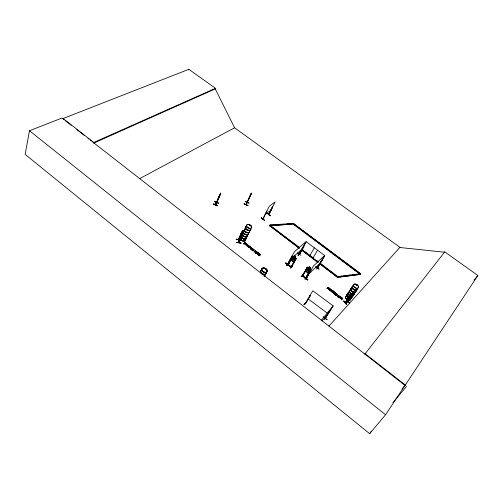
<?xml version="1.0" encoding="UTF-8"?>
<svg xmlns="http://www.w3.org/2000/svg" width="503" height="503" viewBox="0 0 503 503"><rect width="100%" height="100%" fill="white"/><g stroke="black" fill="none" stroke-linecap="round" stroke-linejoin="round"><path stroke-width="0.75" d="M236.812 242.641C236.309 241.415 247.067 244.848 236.85 242.352M328.013 288.433C329.83 289.596 327.843 289.583 328.101 288.269M255.304 251.978C257.373 250.331 254.688 252.204 256.203 252.399L257.134 252.009L256.121 252.569L255.298 251.915M325.309 318.28L324.762 318.632L333.149 305.818L312.822 290.797L305.145 303.617C304.912 302.831 306.308 304.013 305.352 303.164M305.585 303.51L305.466 303.843L305.679 303.41M248.935 246.332L248.608 245.407A0.692 0.446 25.9 0 0 248.18 245.269L247.564 245.596M254.04 249.859L252.783 250.859C250.802 250.243 252.38 247.916 253.707 249.369C254.996 249.714 250.198 248.432 252.5 250.419M250.871 248.859C249.18 246.803 253.116 249.356 251.355 247.759C252.632 249.274 248.168 248.363 250.915 247.212L250.959 247.633M245.036 243.886C247.357 244.986 245.301 242.578 246.219 243.792C245.734 244.955 244.829 244.213 245.137 243.722M317.663 267.904L317.299 267.621L316.947 268.074L321.744 260.158L322.046 260.397L321.731 260.158M317.242 267.709L317.079 268.212L321.87 260.246M317.494 268.187L317.079 267.917L317.424 268.256M290.388 268.395L292.601 266.225M304.981 279.624L306.975 277.436M258.24 253.418C257.549 251.45 256.297 254.631 258.001 253.229M310.112 270.287L305.478 278.26L310.037 270.356L310.433 270.532L310.037 270.356M305.591 277.92L302.806 275.902L307.886 279.775C303.743 278.423 302.24 274.619 307.874 279.787M334.495 292.168C333.747 294.601 336.325 292.205 334.495 292.168L335.124 293.035M302.46 275.543C303.19 275.587 302.8 276.461 302.372 275.738M316.506 269.218L318.562 267.08M340.047 297.455C340.738 299.002 341.587 296.493 340.11 297.04C341.939 297.355 339.946 298.964 339.795 297.336M324.328 319.763L326.183 317.179M299.599 254.606L299.65 254.361M299.637 254.468L299.43 254.065L299.147 254.386L306.252 241.729L324.806 255.669L317.387 268.25L317.626 267.879M249.658 246.439C250.984 246.508 250.161 248.3 249.18 247.614A0.786 0.509 26.1 0 1 248.79 247.225L248.872 247.055A0.786 0.509 26.1 0 0 249.262 247.445C252.097 245.049 246.445 248.583 250.312 247.111C249.664 246.766 249.444 246.036 250.362 246.451C251.513 247.457 249.834 245.238 249.369 246.42M250.802 194.403L247.143 202.458M246.124 204.337L246.124 204.287M291.463 267.351L285.61 263.151L289.08 265.791L289.275 265.534M295.512 259.164L291.048 267.2L295.437 259.234L295.827 259.403L295.437 259.234M291.193 266.867L291.621 267.043L291.388 267.42L296.16 258.775L295.204 257.542L295.751 256.555L294.576 255.7L294.029 256.693L292.689 256.165L287.93 264.823M243.106 233.926L238.919 242.792L239.026 242.169M238.931 242.729L238.466 239.346M239.07 242.459L238.68 242.484L243.006 233.405L243.565 231.525L243.364 230.493L243.565 231.525M238.189 239.654L238.774 242.773L242.641 234.555M238.309 239.39L238.409 239.988L242.748 230.852L241.295 237.353L241.786 236.661M341.223 297.933C341.656 297.097 339.965 296.16 339.732 297.392M306.12 278.247L306.17 278.624M298.757 254.304L306.145 241.522L294.595 251.55L287.628 264.119M215.517 204.853L219.101 196.415L215.504 204.878L216.648 202.527M309.232 272.538L308.308 273.23L305.591 271.155L305.749 269.885M357.149 285.478C355.621 285.61 357.369 284.289 357.011 285.591M357.004 285.239L356.451 285.107M357.18 285.415L357.029 285.088M355.005 287.527L354.665 287.219L355.049 287.219M338.418 296.946L338.953 297.216L340.103 296.443L338.638 297.556L338.179 297.223L339.041 296.022L338.5 295.45L338.764 295.934M243.182 233.247L243.119 233.945L242.465 230.839M335.444 294.23L336.545 295.663L337.607 294.538L336.186 293.752L335.375 294.299M63.831 119.488L61.988 118.048L29.476 130.73L25.15 154.39L369.655 433.687L385.556 414.755L405.009 385.386L92.747 142.022M330.27 290.017L329.654 289.659L330.006 288.735L329.383 289.432L329.71 289.998L331.106 289.577L330.201 290.564L330.873 289.395M215.605 204.539L215.661 204.935L220.742 193.114L216.711 202.784M216.642 202.401L216.837 202.489M93.803 142.462L93.627 143.141L215.253 88.899L215.473 88.308L188.839 69.313L63.089 118.526L93.803 142.462L215.473 88.308M240.994 242.949L236.775 242.49M265.741 269.52L265.76 269.602M265.848 269.639C266.395 268.816 264.679 269.136 265.823 269.445M265.213 269.092L265.433 269.589L265.961 269.482M263.352 271.532L262.918 271.255M334.262 291.985C332.565 293.287 335.092 294.236 334.08 292.601L334.897 292.903M240.824 234.932L241.226 233.574L240.843 234.92L241.295 237.353L240.843 234.932L241.264 233.574M263.088 219.075L263.107 218.66M348.548 297.719L350.497 294.356L353.458 293.098L350.943 296.908L348.554 297.732L350.949 296.921M348.585 297.77L348.824 296.908M247.476 245.627L247.357 246.011A0.692 0.446 25.9 0 0 247.539 246.344L247.797 246.545A0.698 0.453 25.9 0 0 248.231 246.69L249.054 246.061M188.644 69.904L188.839 69.313M335.218 292.953C334.476 293.834 333.187 292.293 334.388 293.733M249.828 225.463L250.494 225.885M257.92 253.393L257.567 252.644L258.536 253.091L258.787 252.789L257.857 252.185L256.706 253.336A0.786 0.516 26.8 0 0 257.102 253.726L258.291 253.342M247.897 227.387L248.004 227.45M335.476 294.136L335.426 294.89L336.444 295.821L337.607 294.538M218.836 197.572L218.679 198L219.566 196.076M217.931 199.559C220.572 194.12 216.799 202.162 218.302 198.773M341.323 297.776C340.55 299.235 338.947 296.242 340.764 298.072M321.26 320.248L333.212 305.906L324.969 318.713C325.303 318.732 324.328 317.475 325.34 318.091M213.568 204.168C217.636 204.664 220.006 207.714 213.58 204.136M218.987 197.321L219.377 196.466L218.818 197.736M339.839 297.235C339.211 298.04 340.977 298.876 341.279 297.889M214.794 201.672L218.717 203.262L214.863 201.527M247.91 205.652C236.379 200.012 255.713 209.154 244.137 203.935M249.004 203.061L245.257 201.351M250.123 196.032L251.393 193.165L246.143 204.702L247.174 202.357M248.941 198.723L248.545 199.452L250.104 196.057M249.639 197.138L249.84 196.654M250.934 194.321L251.431 193.183M247.118 202.413L246.011 204.646L251.142 193.68M249.218 198.031L249.482 197.516M213.63 204.029L217.503 205.784M213.687 203.897L217.579 205.62M219.616 195.83L219.93 194.913M250.337 195.661L250.651 194.938M219.446 196.069L220.786 193.133M248.746 246.036L248.149 246.307L247.702 245.898M249.865 196.434L249.299 197.679L249.903 196.453M246.193 204.13L245.992 204.627L246.25 204.444M247.627 245.992L248.168 245.64L248.708 246.061M332.187 291.193L331.854 290.124A0.704 0.453 32.6 0 0 331.433 289.986L330.848 290.338M240.296 239.749L236.159 239.164L240.396 239.761M330.861 290.281L330.704 290.791A0.698 0.453 32.6 0 0 330.924 291.143L331.194 291.35A0.71 0.453 32.6 0 0 331.615 291.489C333.156 291.375 331.345 289.212 330.961 290.759C331.062 291.872 332.779 290.759 331.754 290.281A0.704 0.453 32.6 0 0 331.332 290.143L330.955 290.244M238.152 239.686L242.176 231.499L238.409 239.988M242.547 230.852L238.215 239.906M248.589 199.471L248.954 198.691M242.106 235.303L241.622 235.593L241.717 233.304L243.364 230.493M242.874 231.587L243.351 230.563M242.729 234.291L238.755 242.729M243.571 243.836L244.992 242.641L245.137 242.987L243.571 243.836L244.992 242.641M243.798 244.012L245.219 242.817M245.181 243.792C245.892 244.144 246.91 243.892 245.263 243.628M245.539 243.068L245.684 243.408L245.539 243.068C243.949 243.182 245.024 245.238 245.728 244.401M246.828 244.062C244.98 244.577 247.136 246.319 247.665 244.703L247.809 245.049L246.854 245.791C244.829 245.565 247.759 243.119 246.432 244.829M246.627 245.615L246.401 244.76M246.854 245.791L247.891 244.879M216.63 202.527L215.605 204.639M215.68 204.897L216.793 202.602M246.866 245.426L247.665 244.703M262.943 218.937L263.082 218.66M248.922 247.118L249.526 246.545M262.855 219.031L266.848 210.99M263 219.119L269.268 206.23L275.11 201.948L268.677 214.649M249.576 246.608L250.708 246.822M250.563 247.948C251.494 246.753 251.814 249.161 250.563 247.948L250.909 247.57M250.915 247.212L251.06 247.558M252.148 248.394L251.116 249.589L250.859 249.387L251.425 249.318M251.116 249.589L252.456 248.4M268.589 214.743L272.588 206.752L268.734 214.831M268.659 214.662L272.588 206.752M252.764 250.393C255.046 248.394 252.613 251.487 252.135 249.677M252.783 250.859L254.122 249.689M270.444 215.743L267.225 213.335L270.425 215.862M254.48 251.676C253.355 250.903 255.172 251.462 254.21 251.896L255.078 251.701M254.92 251.582C256.077 250.607 255.122 250.198 254.694 251.406L254.273 251.079L254.612 251.569C254.958 250.299 255.983 250.714 254.839 251.745M254.21 251.896L254.562 251.506M254.436 252.072L254.788 251.689M257.134 252.009L255.738 253.235C256.128 252.6 254.952 252.154 256.297 251.368M255.511 253.059L256.071 252.506M255.738 253.235L255.593 252.89M299.505 247.916L270.224 225.784L270.01 224.96L293.073 223.464L360.362 274.393L337.903 277.272L320.065 263.459M299.103 248.275L269.922 225.872L293.815 223.709L360.311 273.406L359.808 274.009L360.205 274.632M256.442 253.191L256.794 253.166A0.786 0.516 26.8 0 0 257.184 253.562L258.127 253.531M269.797 226.117L270.35 225.539L270.01 224.96M256.838 253.229L257.901 252.38L258.699 252.959M259.07 253.506L257.743 254.707C257.215 254.518 259.341 253.336 258.762 253.499M257.649 254.373L258.052 254.436M258.404 254.807C259.491 254.87 258.787 253.449 259.517 253.852L259.51 254.864L260.604 254.694L260.284 254.669M258.938 255.386C258.052 254.298 260.416 255.115 259.517 253.852M259.221 254.713L259.202 253.606M259.73 255.021L259.177 255.574L260.365 254.505M259.303 254.549C257.134 254.348 260.296 257.052 258.454 254.732M333.602 292.287C332.961 289.464 333.759 293.06 332.169 292.067L332.269 291.91A0.799 0.509 32.7 0 0 332.728 292.287L333.671 292.086L332.867 291.312L333.495 291.671L332.955 292.35L332.313 291.885L332.948 291.281L333.917 291.727L334.162 291.426L333.087 290.816L331.942 291.897M317.299 268.061L324.699 255.455L313.532 265.917L306.151 278.612M293.073 223.464L293.287 224.275L359.808 274.009L360.311 273.406M270.224 225.784L293.419 224.03M293.287 224.275L293.815 223.709M291.545 267.131L285.729 263.038M291.979 256.184L287.584 264.125M289.043 263.698L286.93 265.565M288.074 264.754L288.181 264.421M292.74 256.184L291.086 260.082L293.802 262.107L294.67 261.428M288.232 264.465L288.276 265.075L288.144 264.421M292.702 257.039L292.312 256.87L292.702 257.039L288.244 265.043M294.048 256.75L294.62 255.744M297.386 252.808L300.863 255.317M295.695 256.561L295.123 257.567L295.538 258.316L294.519 260.152L293.513 260.497L292.444 259.686L292.3 258.46L293.318 256.624L294.073 256.731M300.04 253.273L298.222 255.128M297.977 255.147L300.065 253.267L298.229 255.134M299.09 254.222L299.26 253.902L298.927 253.99M299.474 254.644L303.938 246.74L303.554 246.571L303.938 246.74M309.823 255.706L314.337 247.803M301.266 276.795L303.403 274.757L301.354 276.625M307.27 268.143L306.874 267.967L307.27 268.143L302.655 276.078L302.297 275.826L307.289 267.244L302.353 275.883L307.798 279.907M312.973 258.089L317.531 250.198M287.76 264.257L287.76 263.893M309.735 268.696L310.382 267.69L309.194 266.823L308.647 267.866L307.899 267.728L306.843 269.551L306.975 270.771L308.056 271.601L309.087 271.262L310.15 269.445L309.754 268.671M309.791 268.69L310.382 267.69M305.749 277.876L305.793 278.486L310.779 269.91L309.817 268.671M310.571 270.677L310.892 270.583L306.164 278.341M310.766 270.495L306.296 278.341M306.302 278.473L306.346 278.058M319.072 269.086L316.186 266.923M304.07 304.667L306.264 302.158L303.881 304.504M305.44 303.812L310.294 295.846L309.879 295.676L310.294 295.846M326.856 288.577L328.082 287.27L328.22 287.609L328.082 287.27M328.654 287.71L328.792 288.043L328.654 287.71L327.943 288.508M328.993 289.124L328.283 288.603L329.283 288.621L328.692 288.087L329.509 288.747L329.1 289.049L328.258 288.59L328.905 289.3M319.675 263.83L337.129 277.027L319.814 263.591M337.507 276.644L359.959 273.777M330.006 288.735L330.138 289.074M337.903 277.272L360.362 274.393M330.201 290.564L331.106 289.577M348.447 301.454L347.869 301.681L348.34 301.284M333.873 292.872C335.79 293.708 333.766 291.52 334.841 292.991M334.734 294.029L335.866 293.211L334.715 294.507L334.445 294.299L334.973 294.211M334.583 294.154L335.073 294.048L334.445 294.299M335.633 293.029L335.866 293.211M345.737 302.404L345.31 302.366L345.53 302.693L351.037 294.186L353.389 292.381L351.842 295.299L349.881 296.544L349.868 295.959M336.419 295.343C339.167 293.62 334.332 296.311 336.18 294.142A0.78 0.503 33 0 1 336.639 294.28L337.136 294.639M323.284 316.877L327.063 319.694M338.368 296.368L337.714 296.305L338.368 296.368C339.506 293.582 338.513 298.034 338.255 296.481M326.566 315.306L324.781 318.091M328.503 312.262L329.308 311.011M324.775 318.657L329.987 310.621M338.179 297.223L338.852 297.235M338.286 297.066L338.84 297.436L339.079 297.11M338.494 296.663L339.079 297.147L339.865 296.261M339.211 297.449L339.418 297.172M338.752 297.399L340.103 296.443M339.814 297.292L341.021 297.726M340.342 296.72L341.235 297.814M323.215 316.984L327.063 319.669M342.763 298.474L341.612 299.769L342.392 298.417L341.543 297.776L342.763 298.474L341.543 297.776M341.361 299.574L341.612 299.769M343.826 301.039L346.523 304.334M345.127 302.643L351.107 293.934M350.283 295.091L345.31 302.768M350.465 294.877L345.272 302.756L348.271 301.687L353.313 294.041L352.936 294.022L348.038 301.787L348.221 301.511L345.712 302.391M347.963 301.794L353.59 293.368M347.083 299.889L349.604 303.271L346.957 299.914M405.311 385.021L477.85 275.481L444.759 251.877L364.857 354.093L365.134 353.722L405.311 385.021L402.004 389.001M369.655 433.687L371.365 431.128M285.616 263.144L291.3 267.37M285.817 262.887L291.237 266.766M247.545 245.527L247.438 245.848A0.692 0.446 25.9 0 0 247.621 246.181C249.802 247.092 247.589 244.175 247.878 246.376A0.698 0.453 25.9 0 0 248.312 246.52L248.947 246.263M307.679 280.045L304.17 277.342M258.14 253.606L258.259 252.952L257.567 252.544M444.759 251.877L444.501 252.223L399.759 247.495M333.715 292.557L333.785 293.079L334.621 293.431M216.711 202.816L216.818 202.502M330.949 290.174L330.804 290.633M251.525 248.017L250.645 247.778M263.276 271.375L263.321 271.519M333.696 292.13L332.628 292.45A0.799 0.509 32.7 0 1 332.213 292.042L332.169 292.067M474.008 280.24L477.85 275.481M329.484 289.275L329.302 289.841L329.968 290.388M325.29 318.229L324.919 317.777M392.944 402.645L406.525 386.392M322.039 320.989L328.138 313.797M338.833 295.865L338.268 296.525L337.815 296.148M328.899 326.151L399.967 247.344L234.574 127.781L215.253 88.899M250.022 225.79L250.211 225.451M338.167 297.066L338.978 297.273M343.926 300.888L346.605 304.221M346.353 304.422L343.662 301.096M332.98 291.199C334.401 291.432 333.885 291.111 332.653 291.162M250.085 247.118L249.519 247.357L249.004 246.954M330.238 288.917L329.547 289.766L330.301 290.407M327.095 288.76L328.321 287.452M328.893 287.886L328.283 288.603M337.129 277.027L337.658 276.405L320.204 263.22M348.61 297.518L352.917 293.28L353.546 293.394M250.268 247.721L250.274 248.212L251.11 248.564M244.886 243.571L245.646 244.571M308.886 273.871L320.059 263.314M310.753 269.929L310.571 269.294L307.874 267.231L308.647 267.785M305.591 271.155L308.32 273.154M298.103 255.241L300.31 253.248M286.685 265.578L288.879 263.603M289.124 263.585L286.848 265.672M286.848 265.735L288.854 263.61M246.948 245.257L246.344 244.911L247.055 244.238M287.923 263.899L287.747 264.094M292.105 256.272L291.784 256.36M295.965 258.165L293.306 256.102M290.187 259.586L291.916 258.064M293.645 256.549L301.725 249.457M259.278 255.876L260.604 254.694M257.907 254.09L258.844 253.33M256.065 251.192L255.222 252.066L255.983 252.676M251.28 248.972L252.229 248.224M264.465 220.352L261.22 217.906M248.526 247.08L249.45 246.25M335.495 294.123L337.073 294.368M265.326 214.297L271.161 209.958M354.867 287.131L354.703 287.238M356.451 284.994L356.79 285.075M348.453 301.423L345.177 302.605M257.272 252.519L258.536 252.783M252.236 249.45L252.713 249.299A0.767 0.503 26.4 0 1 253.179 249.444L253.657 249.784M262.924 271.356L263.239 271.337M257.888 253.355L256.92 253.066M139.664 178.634L234.794 127.661M332.099 291.224L331.716 291.325A0.71 0.453 32.6 0 1 331.288 291.187L331.024 290.986M249.488 246.338L250.796 246.86M247.69 245.514L248.098 245.433A0.692 0.446 25.9 0 1 248.526 245.577L248.972 246.118M349.604 303.271L347.013 299.807M353.313 294.041L352.936 294.022M353.42 292.413L352.37 292.721M265.295 269.004L265.49 268.986M250.066 225.432L249.972 225.746M247.778 227.243L247.759 227.614M339.814 276.367L342.122 276.097M343.662 275.914L345.963 275.644M348.271 275.374L350.578 275.097M352.119 274.921L355.193 274.556M356.734 274.374L359.035 274.104M269.891 225.206L276.034 224.81M279.108 224.608L283.723 224.307M286.798 224.105L291.407 223.804M305.371 303.202L305.535 303.73M356.589 284.931L356.923 285M302.536 275.455L302.894 275.726M250.173 225.394L249.922 225.652L250.538 225.658M250.261 225.765L249.96 225.596M299.492 254.669L299.21 254.449M240.327 239.868L236.19 239.271M238.347 239.761L238.837 241.616M257.354 252.814L257.964 253.267M249.444 246.709L250.048 247.162M250.827 247.74L251.443 248.105M303.479 274.581L301.096 276.637M214.819 201.609L218.679 203.344M245.2 201.464L248.966 203.143M244.181 203.841L247.922 205.62M291.451 267.099L291.319 266.81M253.625 249.538C253.066 248.614 251.437 249.507 252.355 250.299M305.126 303.567L305.466 303.812M308.006 298.795L327.453 313.243M293.689 223.954L359.532 273.167M315.519 266.653L319.009 269.199M270.35 225.539L299.637 247.677M301.511 249.092L303.378 250.5M304.623 251.443L313.35 258.039M317.091 260.862L318.336 261.805M301.825 249.664L318.368 262.17M269.922 225.872L299.235 248.029M301.731 249.916L317.946 262.176M301.593 250.154L317.802 262.415M294.595 255.763L295.67 256.58M309.213 266.886L310.301 267.715M292.199 257.077L295.651 259.699M306.748 268.168L310.244 270.821M337.507 294.701C337.01 293.482 334.828 294.148 335.973 295.23M291.155 260.051L293.79 262.057M339.883 297.21L340.864 297.958M338.607 296.544L339.185 296.99M259.649 255.191L258.743 254.908L259.259 255.405M250.94 249.218L251.28 249.457M252.449 250.375L252.864 250.689M65.063 120.45L71.212 125.241M76.752 129.56L84.133 135.313M87.824 138.187L89.056 139.149M90.288 140.104L91.515 141.066M29.476 130.73L385.556 414.755M337.658 276.405L338.047 277.04M295.927 258.184L296.091 258.781M331.093 291.036A0.71 0.453 32.6 0 1 330.873 290.684M249.519 231.261A2.767 1.76 25.4 0 1 247.828 232.895A2.767 1.76 25.4 0 1 244.678 231.248A2.767 1.76 25.4 0 1 245.288 229.047M249.614 231.135A2.804 1.779 25.4 0 1 247.904 232.795A2.804 1.779 25.4 0 1 244.709 231.122A2.804 1.779 25.4 0 1 245.326 228.89M248.652 233.084A2.76 1.76 25.4 0 1 246.96 234.719A2.76 1.76 25.4 0 1 243.817 233.071A2.76 1.76 25.4 0 1 244.427 230.864M248.664 233.027A2.754 1.754 25.4 0 1 245.527 234.348A2.754 1.754 25.4 0 1 243.993 231.059M250.733 229.362A2.811 1.779 25.4 0 1 246.86 229.852A2.811 1.779 25.4 0 1 246.407 226.608M249.702 230.883A2.767 1.76 25.4 0 1 246.552 232.197A2.767 1.76 25.4 0 1 245.005 228.903M250.607 228.991A2.773 1.754 25.4 0 1 248.916 230.619A2.773 1.754 25.4 0 1 245.76 228.966A2.773 1.754 25.4 0 1 246.369 226.765M249.67 231.022A2.804 1.779 25.4 0 1 247.96 232.675A2.804 1.779 25.4 0 1 244.766 231.003A2.804 1.779 25.4 0 1 245.382 228.771M250.764 228.746A2.811 1.779 25.4 0 1 247.564 230.072A2.811 1.779 25.4 0 1 245.992 226.727M250.79 228.607A2.773 1.754 25.4 0 1 247.639 229.915A2.773 1.754 25.4 0 1 246.086 226.614M246.445 237.68A2.741 1.767 25.4 0 1 243.98 239.233A2.741 1.767 25.4 0 1 241.314 236.498M246.539 237.554A2.779 1.792 25.4 0 1 244.383 239.189A2.779 1.792 25.4 0 1 241.358 236.856M245.552 239.541A2.741 1.773 25.4 0 1 243.861 241.195A2.741 1.773 25.4 0 1 240.742 239.56A2.741 1.773 25.4 0 1 241.365 237.347M248.601 233.178A2.76 1.76 25.4 0 1 246.91 234.819A2.76 1.76 25.4 0 1 243.766 233.172A2.76 1.76 25.4 0 1 244.376 230.965M245.627 239.912A2.729 1.767 25.4 0 1 242.157 240.604A2.729 1.767 25.4 0 1 240.968 237.466M248.507 233.367A2.754 1.754 25.4 0 1 246.042 234.907A2.754 1.754 25.4 0 1 243.364 232.172M243.515 231.738A2.754 1.754 25.4 0 1 244.295 231.16M245.59 239.466A2.741 1.773 25.4 0 1 243.898 241.119A2.741 1.773 25.4 0 1 240.78 239.478A2.741 1.773 25.4 0 1 241.396 237.265M248.57 233.247A2.76 1.76 25.4 0 1 246.879 234.888A2.76 1.76 25.4 0 1 243.735 233.241A2.76 1.76 25.4 0 1 244.345 231.034M247.639 235.813A2.785 1.786 25.4 0 1 245.458 236.944A2.785 1.786 25.4 0 1 242.622 235.134M246.646 237.8A2.741 1.767 25.4 0 1 244.156 238.856A2.741 1.767 25.4 0 1 241.509 236.617M247.514 235.442A2.748 1.76 25.4 0 1 245.716 237.076A2.748 1.76 25.4 0 1 242.591 235.266M246.596 237.435A2.779 1.792 25.4 0 1 244.439 239.076A2.779 1.792 25.4 0 1 241.415 236.743M247.696 235.7A2.792 1.786 25.4 0 1 245.168 236.768A2.792 1.786 25.4 0 1 242.477 234.492M247.721 235.555A2.754 1.76 25.4 0 1 245.571 236.674A2.754 1.76 25.4 0 1 242.773 234.888M264.748 274.179A2.968 1.987 27.9 0 1 264.547 276.241M266.112 272.607A2.974 1.987 27.9 0 1 264.364 274.531A2.974 1.987 27.9 0 1 260.982 272.752A2.974 1.987 27.9 0 1 261.566 270.212M265.012 274.625A2.924 1.962 27.9 0 1 264.106 276.373M266.005 272.733A2.93 1.962 27.9 0 1 264.282 274.638A2.93 1.962 27.9 0 1 260.944 272.877A2.93 1.962 27.9 0 1 261.516 270.375M266.219 273.054A2.974 1.987 27.9 0 1 262.182 273.745A2.974 1.987 27.9 0 1 261.623 270.092M266.25 272.909A2.936 1.962 27.9 0 1 262.27 273.588A2.936 1.962 27.9 0 1 261.717 269.992M355.866 291.061A2.873 1.805 33.5 0 1 353.804 292.375A2.873 1.805 33.5 0 1 350.868 290.149A2.873 1.805 33.5 0 1 351.918 288.074M352.748 294.299A2.829 1.779 33.6 0 0 354.458 292.425A2.829 1.779 33.6 0 1 352.748 294.299A2.829 1.786 33.6 0 0 354.414 292.495M354.546 292.287A2.823 1.773 33.5 0 1 352.836 294.154A2.829 1.779 33.6 0 0 354.521 292.337M352.182 294.01A2.823 1.773 33.5 0 1 349.66 291.753A2.823 1.773 33.5 0 1 350.773 289.891M352.144 294.073A2.829 1.779 33.6 0 1 349.736 292.08A2.829 1.779 33.6 0 1 350.22 290.08M357.275 288.929A2.88 1.798 33.4 0 1 353.76 289.653A2.88 1.798 33.4 0 1 352.785 286.081M357.161 289.043A2.842 1.773 33.5 0 1 353.691 289.753A2.842 1.773 33.5 0 1 352.729 286.232M355.828 290.401A2.873 1.805 33.5 0 1 354.313 292.312A2.873 1.805 33.5 0 1 351.031 290.231A2.873 1.805 33.5 0 1 351.987 287.961M357.35 288.816A2.88 1.798 33.4 0 1 355.288 290.124A2.88 1.798 33.4 0 1 352.333 287.898A2.88 1.798 33.4 0 1 353.383 285.823M357.331 289.168A2.842 1.773 33.4 0 1 353.339 288.948A2.842 1.773 33.4 0 1 353.483 285.729M351.71 297.675A2.811 1.786 33.7 0 1 347.749 297.474A2.811 1.786 33.7 0 1 347.919 294.249M351.899 297.072A2.848 1.811 33.7 0 1 349.837 298.398A2.848 1.811 33.7 0 1 346.925 296.185A2.848 1.811 33.7 0 1 347.982 294.098M350.629 298.933A2.811 1.792 33.7 0 1 347.177 299.675A2.811 1.792 33.7 0 1 346.259 296.148M354.338 292.601A2.817 1.773 33.6 0 1 352.628 294.469M351.308 294.048A2.817 1.773 33.6 0 1 349.66 290.633M350.05 290.35A2.817 1.773 33.6 0 1 350.566 290.206M351.377 293.947A2.829 1.786 33.6 0 1 349.516 291.96A2.829 1.786 33.6 0 1 350.113 290.237M353.282 294.978A2.861 1.805 33.6 0 1 351.44 296.324M350.101 295.902A2.861 1.805 33.6 0 1 348.227 293.884A2.861 1.805 33.6 0 1 348.83 292.149M351.905 296.292A2.811 1.786 33.7 0 1 350.604 298.185A2.811 1.786 33.7 0 1 347.428 296.512A2.811 1.786 33.7 0 1 347.636 294.048M353.169 295.085A2.817 1.779 33.6 0 1 351.352 296.418M350.025 295.997A2.817 1.779 33.6 0 1 348.177 294.01A2.817 1.779 33.6 0 1 348.78 292.293M351.861 296.412A2.848 1.811 33.7 0 1 350.34 298.336A2.848 1.811 33.7 0 1 347.089 296.267A2.848 1.811 33.7 0 1 348.051 293.991M353.351 294.865A2.861 1.805 33.6 0 1 351.509 296.217M349.541 295.393A2.861 1.805 33.6 0 1 348.189 293.224A2.861 1.805 33.6 0 1 349.428 291.891M353.402 294.733A2.817 1.779 33.6 0 1 351.584 296.066M350.258 295.645A2.817 1.779 33.6 0 1 348.34 293.381A2.817 1.779 33.6 0 1 349.522 291.797M329.61 288.59L329.201 288.892L328.358 288.426C329.93 289.671 328.138 286.924 329.61 288.59M331.986 290.872C330.716 291.765 331.307 289.407 331.986 290.872M242.71 231.927L241.817 233.82L242.006 234.782L242.905 232.889L242.71 231.927M243.307 230.908L243.27 231.864L243.307 230.908M293.89 257.058L292.878 258.9L293.947 259.711L294.965 257.876L293.89 257.058M294.72 256.052L294.538 256.385L295.23 256.907L295.412 256.58L294.72 256.052M261.29 217.824L264.528 220.308L261.29 217.824M308.477 268.168L307.427 269.992L308.509 270.821L309.565 268.998L308.477 268.168M309.339 267.175L309.15 267.502L309.848 268.036L310.037 267.709L309.339 267.175M351.547 294.016L350.377 295.789L351.333 295.468L352.502 293.695L351.547 294.016M352.446 292.84L352.238 293.161L353.062 292.639L352.446 292.84M330.119 310.722L329.805 310.841L330.125 310.552L329.779 310.301L330.119 310.722M307.899 267.206L307.264 267.263L307.893 267.256M247.118 227.004A2.785 1.754 25.4 0 0 251.594 227.62A2.785 1.754 25.4 0 0 248.671 224.382A2.785 1.754 25.4 0 0 247.118 227.004M247.036 227.193A2.773 1.748 25.4 0 0 251.494 227.809A2.773 1.748 25.4 0 0 248.583 224.577A2.773 1.748 25.4 0 0 247.036 227.193M262.025 270.394A2.949 1.962 27.9 0 0 266.797 271.897A2.949 1.962 27.9 0 0 264.704 268.093A2.949 1.962 27.9 0 0 262.025 270.394M261.937 270.583A2.936 1.955 27.9 0 0 266.691 272.079A2.936 1.955 27.9 0 0 264.603 268.288A2.936 1.955 27.9 0 0 261.937 270.583A2.924 1.943 27.9 0 0 266.678 272.073A2.924 1.943 27.9 0 0 264.603 268.294A2.924 1.943 27.9 0 0 261.95 270.583M261.988 270.469A2.949 1.962 27.9 0 0 266.76 271.972A2.949 1.962 27.9 0 0 264.666 268.168A2.949 1.962 27.9 0 0 261.988 270.469M351.704 291.444A2.829 1.773 33.5 0 0 355.678 291.658A2.836 1.779 33.5 0 1 351.698 291.444A2.836 1.779 33.5 0 1 351.855 288.225A2.829 1.773 33.5 0 0 351.704 291.444M349.679 292.174A2.829 1.779 33.6 0 0 352.087 294.161A2.829 1.779 33.6 0 1 349.679 292.168A2.829 1.779 33.6 0 1 350.157 290.168A2.829 1.779 33.6 0 0 349.679 292.174M353.785 286.427A2.855 1.773 33.4 0 0 358.243 287.848A2.855 1.773 33.4 0 0 355.873 284.145A2.855 1.773 33.4 0 0 353.785 286.427M353.722 286.534A2.842 1.767 33.4 0 0 358.161 287.949A2.842 1.767 33.4 0 0 355.803 284.258A2.842 1.767 33.4 0 0 353.722 286.534M354.376 292.155A2.829 1.773 33.5 0 0 355.873 290.269A2.836 1.779 33.5 0 1 354.376 292.155A2.836 1.779 33.5 0 1 351.144 290.105A2.836 1.779 33.5 0 1 352.087 287.867A2.829 1.773 33.5 0 0 351.144 290.105A2.829 1.773 33.5 0 0 354.376 292.155M348.642 300.172A2.811 1.792 33.7 0 0 350.679 298.864A2.811 1.792 33.7 0 1 348.642 300.178A2.811 1.792 33.7 0 1 345.775 297.99A2.811 1.792 33.7 0 1 346.819 295.934A2.811 1.792 33.7 0 0 345.775 297.99A2.811 1.792 33.7 0 0 348.642 300.172"/></g></svg>
